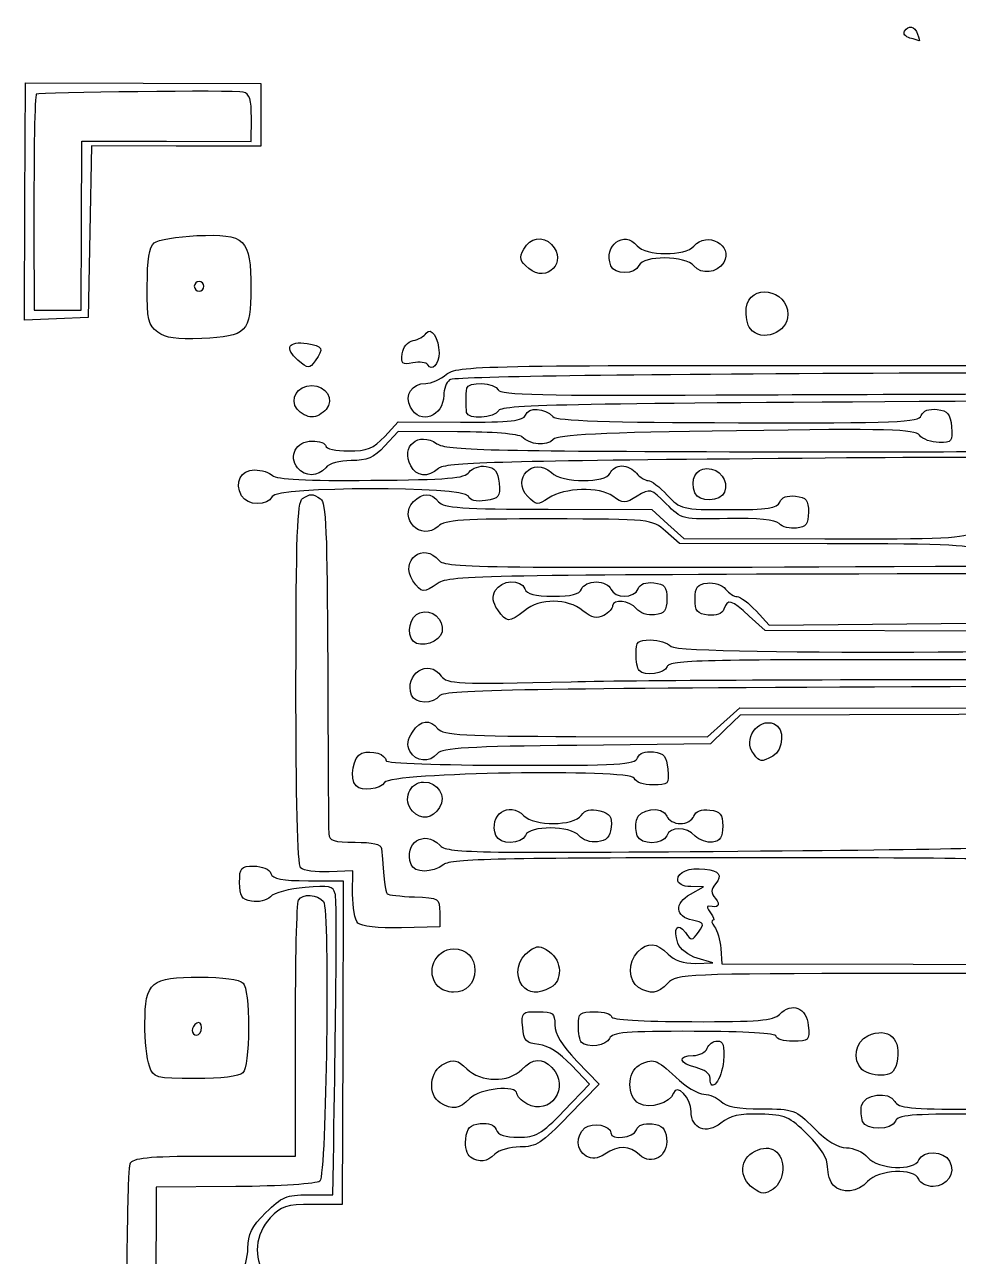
# Model space of a CAD drawing. Extents: x 25 to 242, y 39 to 365.
# Drawn here: x 29.6 to 71.3, y 302.2 to 357.1 of the extents above; entities that cross this region are included whole.
import ezdxf

# ---------------------------------------------------------------- set-up
doc = ezdxf.new("R2010")
doc.units = 0
doc.layers.add('Layer_1', color=7, linetype='CONTINUOUS')

msp = doc.modelspace()

# ---------------------------------------------------------------- linework, layer by layer
at = {"layer": 'Layer_1', "color": 7}
for points in [[(69.139563, 356.520701)], [(29.665233, 349.227714), (29.681733, 354.516421), (34.935253, 354.505261), (40.188763, 354.494101), (40.184763, 353.093587), (40.180763, 351.693072), (36.403073, 351.701072), (32.625393, 351.709072), (32.556093, 347.884712), (32.486793, 344.060352), (31.068143, 343.999652), (29.649493, 343.938952)], [(52.132663, 346.24475)], [(55.794623, 346.368439)], [(37.638853, 345.449978)], [(35.583593, 343.405519)], [(62.019953, 343.553704)], [(41.841413, 342.157453)], [(47.629213, 341.948901)], [(46.861093, 340.057224)], [(41.809963, 339.964514)], [(49.362923, 339.822678)], [(41.824803, 337.350634)], [(46.868273, 337.442438)], [(59.545583, 336.233465)], [(39.328763, 336.104144)], [(63.298743, 334.866792)], [(46.971143, 332.319966)], [(50.749633, 331.019156)], [(46.985483, 329.619372)], [(57.058583, 328.315085)], [(46.908933, 327.210895)], [(46.837823, 324.712366)], [(62.168773, 324.595021)], [(44.434023, 323.170707)], [(46.951703, 322.047524)], [(48.090633, 314.228833)], [(51.840863, 314.273643)], [(37.535763, 312.393393)], [(54.485163, 311.734153)], [(35.213653, 310.675913)], [(66.991853, 310.529743)], [(60.224083, 310.142753)], [(48.190003, 309.035593)], [(49.531563, 306.618043)], [(54.696983, 306.657903)], [(62.142853, 305.230983)]]:
    msp.add_lwpolyline(points, close=True, dxfattribs=at)
for points in [[(32.183593, 348.154883), (32.195393, 351.925499), (35.977923, 351.917499), (39.760453, 351.909499), (39.763453, 352.961688)], [(30.063523, 347.997854), (30.070523, 344.388796), (31.121223, 344.386696), (32.171923, 344.384596), (32.183593, 348.154883)], [(48.963573, 338.961848), (46.313093, 338.967448), (45.707093, 338.322341)], [(45.708433, 338.753302), (46.314433, 339.398409), (49.089533, 339.392509)], [(52.998733, 335.505797), (57.620883, 335.495997), (58.336883, 334.84808), (59.052873, 334.200163), (65.334773, 334.186833)], [(65.440513, 333.971146), (58.859683, 333.985116), (58.237023, 334.525102)], [(73.335703, 330.076048), (62.673573, 330.098698), (61.969473, 330.746588)], [(62.271533, 330.976257), (62.859673, 330.343456), (73.605343, 330.445376)], [(54.228003, 325.376366), (60.111003, 325.363876), (60.831023, 326.008743), (61.551053, 326.653609), (74.309813, 326.637999)], [(76.193883, 326.375117), (61.562933, 326.330377), (60.903143, 325.685384), (60.243353, 325.040391), (54.277433, 324.979421)], [(50.671973, 320.954133), (50.671973, 320.954313)], [(56.976153, 320.940733), (56.976193, 320.940913)], [(46.885413, 319.669993), (46.885413, 319.669573)], [(44.278873, 318.341423), (44.281873, 319.386293), (43.226743, 319.339193)], [(42.306843, 318.940623), (43.860413, 318.937623), (43.837913, 311.719583), (43.815413, 304.501553), (42.488813, 304.504553)], [(59.343723, 318.341113), (59.935453, 318.668193), (59.357593, 318.678193)], [(48.163653, 317.525283), (48.161653, 316.878893), (46.455543, 316.843393)], [(44.512383, 317.052213), (44.512663, 317.052193)], [(60.701033, 315.922463), (60.749833, 315.236413), (69.281583, 315.218313), (77.813333, 315.200213), (78.419333, 315.845323)], [(59.557073, 315.258183), (60.345163, 315.275983), (59.652893, 315.482293)], [(78.495203, 315.521513), (77.724113, 314.810923), (68.238223, 314.802923)], [(57.032203, 314.184793), (57.032033, 314.184033)], [(38.180103, 306.665003), (41.732783, 306.658003), (41.730783, 312.259093)], [(54.282933, 310.897033), (55.270893, 309.863123), (53.913673, 308.466433)], [(53.703763, 308.681883), (54.847503, 309.863093), (54.038703, 310.716883)], [(67.023263, 308.210653), (67.023303, 308.211533)], [(42.302063, 304.935073), (43.396443, 304.933073), (43.420543, 306.387413)], [(39.063463, 305.301283), (35.516773, 305.270683), (35.185903, 199.154783)], [(65.714623, 305.359133), (65.714893, 305.359123)]]:
    msp.add_lwpolyline(points, dxfattribs=at)
for points in [[(68.890203, 356.819435), (69.070863, 357.117222), (69.346073, 357.058889), (69.481333, 356.69414)], [(69.139553, 356.520701), (68.936043, 356.575611), (68.823843, 356.71004), (68.890203, 356.819435)], [(69.555433, 356.395779), (69.530233, 356.409579), (69.343063, 356.465799), (69.139563, 356.520701)], [(69.481333, 356.69414), (69.547333, 356.516241), (69.580633, 356.381978), (69.555433, 356.395779)], [(30.170343, 354.011547), (30.100043, 353.941887), (30.057023, 351.522187), (30.063523, 347.997854)], [(39.399283, 354.110387), (39.076373, 354.195197), (30.260453, 354.100787), (30.170343, 354.011547)], [(39.763453, 352.961688), (39.766453, 353.783661), (39.686353, 354.034994), (39.399283, 354.110387)], [(35.423323, 347.381055), (35.588843, 347.521182), (36.448613, 347.668217), (37.333933, 347.707798)], [(37.333933, 347.707798), (39.498873, 347.804588), (39.746863, 347.563042), (39.740003, 345.364163)], [(51.913083, 347.103949), (52.184383, 347.620063), (52.760993, 347.717323), (53.153133, 347.313117)], [(55.794623, 346.36842), (55.459763, 347.271399), (56.389983, 347.970247), (56.969113, 347.25077)], [(59.499183, 347.23499), (60.069023, 347.935098), (61.294663, 347.27055), (60.829203, 346.513843)], [(35.117123, 345.44117), (35.121123, 346.638612), (35.209523, 347.200012), (35.423323, 347.381055)], [(53.153133, 347.313117), (53.890493, 346.553081), (52.946913, 345.565214), (52.132663, 346.24475)], [(56.969113, 347.25077), (57.328793, 346.803915), (59.139123, 346.79263), (59.499183, 347.23499)], [(52.132663, 346.24475), (51.735793, 346.575956), (51.702993, 346.704294), (51.913083, 347.103949)], [(59.504873, 346.362719), (59.137943, 346.818583), (57.221673, 346.830772), (57.050793, 346.378339)], [(57.050793, 346.378339), (56.895043, 345.965923), (55.946663, 345.958435), (55.794623, 346.368439)], [(60.829203, 346.513843), (60.532323, 346.031187), (59.835713, 345.951695), (59.504873, 346.362719)], [(37.429383, 345.665888), (37.313803, 345.666135), (37.218943, 345.569378), (37.218573, 345.450872)], [(37.638853, 345.449978), (37.639113, 345.568482), (37.544953, 345.665642), (37.429383, 345.665888)], [(61.839473, 344.469813), (61.969363, 345.599542), (63.696103, 345.339522), (63.692523, 344.190773)], [(35.583593, 343.405519), (35.163603, 343.717616), (35.112443, 343.940858), (35.117123, 345.44117)], [(37.218573, 345.450872), (37.218303, 345.332365), (37.312473, 345.235205), (37.428043, 345.234959)], [(37.428043, 345.234959), (37.543613, 345.234716), (37.638483, 345.331469), (37.638853, 345.449978)], [(39.740003, 345.364163), (39.734003, 343.387434), (39.563823, 343.213415), (37.549903, 343.12247)], [(62.019953, 343.553704), (61.882403, 343.724588), (61.801183, 344.136838), (61.839473, 344.469813)], [(63.692523, 344.190773), (63.689523, 343.377211), (62.520553, 342.93178), (62.019953, 343.553704)], [(37.549903, 343.12247), (36.422113, 343.07154), (35.939553, 343.14102), (35.583593, 343.405519)], [(46.982623, 343.028869), (47.213913, 343.072919), (47.474413, 343.218801), (47.561523, 343.353037)], [(47.561523, 343.353037), (47.770243, 343.674707), (48.131073, 343.122487), (48.133463, 342.477753)], [(41.841413, 342.15745), (41.218213, 342.677539), (41.408943, 343.029583), (42.244773, 342.901964)], [(42.244773, 342.901964), (42.955373, 342.793469), (43.008803, 342.679753), (42.610243, 342.124163)], [(46.489673, 342.437624), (46.533073, 342.743966), (46.730583, 342.980861), (46.982623, 343.028869)], [(46.966243, 342.032853), (46.486123, 341.939823), (46.426343, 341.990593), (46.489673, 342.437624)], [(48.133463, 342.477753), (48.135463, 341.970782), (47.816423, 341.636304), (47.629213, 341.948901)], [(68.658743, 341.922706), (86.085053, 341.917406), (88.373833, 341.954656), (88.583403, 342.246805)], [(42.610243, 342.124163), (42.350243, 341.761721), (42.313703, 341.763303), (41.841413, 342.157453)], [(47.629213, 341.948903), (47.566513, 342.05358), (47.268183, 342.09136), (46.966243, 342.032853)], [(48.465973, 341.523558), (48.951713, 341.913311), (49.717653, 341.928447), (68.658743, 341.922706)], [(88.567423, 341.325742), (88.462583, 341.608468), (86.070353, 341.637721), (68.658683, 341.569172)], [(46.861093, 340.057224), (46.580513, 340.598599), (46.917693, 341.120659), (47.547143, 341.11932)], [(47.547143, 341.11932), (47.774813, 341.118791), (48.188283, 341.300745), (48.465973, 341.523558)], [(48.605763, 341.278064), (48.460923, 341.160806), (48.341763, 340.853734), (48.340953, 340.595683)], [(68.658683, 341.569172), (56.068873, 341.519612), (48.773293, 341.4137), (48.605763, 341.278064)], [(49.366283, 340.899991), (49.405983, 341.217837), (50.649893, 341.159515), (50.770553, 340.834151)], [(41.809963, 339.964514), (41.442803, 340.420666), (41.811963, 341.023776), (42.458313, 341.022403)], [(42.458313, 341.022403), (43.104193, 341.021103), (43.470053, 340.416359), (43.100053, 339.961776)], [(48.340953, 340.595683), (48.337953, 339.631592), (47.281003, 339.247014), (46.861093, 340.057224)], [(49.338383, 340.361386), (49.338913, 340.539144), (49.351483, 340.781516), (49.366283, 340.899991)], [(50.770553, 340.834151), (50.853453, 340.61075), (52.776113, 340.565014), (60.482303, 340.603125)], [(60.482303, 340.603125), (65.766953, 340.629265), (75.584663, 340.660935), (82.299443, 340.673505)], [(49.362983, 339.822674), (49.348883, 339.941207), (49.337883, 340.183629), (49.338383, 340.361386)], [(72.847633, 340.322818), (54.303943, 340.230728), (50.940703, 340.167661), (50.797483, 339.909338)], [(51.986483, 339.70925), (52.123163, 340.071155), (52.836543, 340.030621), (53.216113, 339.63938)], [(69.643853, 339.686476), (69.726953, 339.906477), (69.972633, 339.999648), (70.350123, 339.954306)], [(42.453943, 339.621889), (42.251093, 339.622418), (41.961303, 339.776501), (41.809963, 339.964514)], [(43.100053, 339.961776), (42.947543, 339.774406), (42.656793, 339.621458), (42.453943, 339.621889)], [(49.089533, 339.392509), (51.361283, 339.387709), (51.886733, 339.445139), (51.986483, 339.70925)], [(50.797483, 339.909338), (50.606273, 339.564461), (49.402233, 339.491722), (49.362923, 339.822678)], [(53.216113, 339.63938), (53.399153, 339.450714), (55.579343, 339.378726), (61.490533, 339.366169)], [(61.490533, 339.366169), (68.583273, 339.351089), (69.531253, 339.388339), (69.643853, 339.686476)], [(70.350123, 339.954306), (70.832803, 339.896336), (70.939573, 339.768391), (70.992663, 339.184384)], [(46.868273, 337.442438), (46.413173, 338.320569), (47.209943, 338.991441), (48.041203, 338.430038)], [(51.828433, 338.735254), (51.704913, 338.862574), (50.490793, 338.958605), (48.963573, 338.961848)], [(61.408133, 339.009505), (55.292293, 338.923315), (53.443833, 338.834253), (53.229283, 338.615424)], [(69.565063, 338.803739), (69.345393, 339.076638), (68.207833, 339.105335), (61.408133, 339.009505)], [(70.992663, 339.184384), (71.051463, 338.537655), (71.008963, 338.484088), (70.438323, 338.4853)], [(41.824803, 337.350688), (41.402613, 337.875198), (41.762203, 338.546218), (42.464743, 338.544726)], [(42.464743, 338.544726), (42.803693, 338.543932), (43.080703, 338.446456), (43.080333, 338.327953)], [(44.091053, 338.110341), (44.940503, 338.108441), (45.199463, 338.211483), (45.708433, 338.753302)], [(48.041203, 338.430038), (48.464973, 338.143841), (50.308093, 338.097134), (62.172583, 338.07193)], [(53.229283, 338.615424), (52.931093, 338.311283), (52.177183, 338.375773), (51.828433, 338.735254)], [(62.172583, 338.07193), (74.106763, 338.04658), (75.831913, 338.08341), (75.938593, 338.365887)], [(70.438323, 338.4853), (70.098423, 338.486093), (69.705453, 338.629318), (69.565063, 338.803739)], [(43.080333, 338.327953), (43.080063, 338.209449), (43.534793, 338.111524), (44.091053, 338.110341)], [(45.707093, 338.322341), (45.222533, 337.806512), (44.924623, 337.677607), (44.220503, 337.679101)], [(52.087633, 336.080773), (51.330593, 336.861092), (52.347193, 337.882797), (53.142513, 337.140961)], [(75.925473, 337.532169), (75.805953, 337.854434), (74.654243, 337.873188), (62.115933, 337.757062)], [(39.328763, 336.104149), (39.004273, 336.702787), (39.283163, 337.258701), (39.907353, 337.257375)], [(39.907353, 337.257375), (40.217483, 337.256846), (40.578823, 337.145282), (40.710313, 337.009741)], [(43.077313, 337.358334), (42.743973, 336.948793), (42.151193, 336.945161), (41.824803, 337.350634)], [(44.220503, 337.679101), (43.694123, 337.680201), (43.234293, 337.551197), (43.077313, 337.358334)], [(48.104073, 337.327781), (47.638513, 336.904361), (47.122323, 336.95225), (46.868273, 337.442438)], [(62.115933, 337.757062), (50.811253, 337.652359), (48.379033, 337.577844), (48.104073, 337.327781)], [(49.483003, 337.161493), (49.618133, 337.349868), (49.942323, 337.460366), (50.234093, 337.417501)], [(50.234093, 337.417501), (50.636203, 337.358431), (50.760843, 337.195976), (50.809283, 336.66786)], [(55.761063, 337.115981), (55.828163, 337.293598), (56.063543, 337.438537), (56.284173, 337.438066)], [(56.284173, 337.438066), (56.504803, 337.437537), (56.802593, 337.291527), (56.945913, 337.113465)], [(59.545583, 336.233467), (59.323603, 336.832031), (59.564183, 337.323339), (60.078673, 337.322246)], [(60.078673, 337.322246), (60.657283, 337.320946), (61.063623, 336.782652), (60.870963, 336.272525)], [(40.710313, 337.009741), (40.876203, 336.838757), (42.219353, 336.773524), (45.097323, 336.796685)], [(45.097323, 336.796685), (48.557513, 336.824535), (49.284663, 336.885015), (49.483003, 337.161493)], [(53.142513, 337.140961), (53.637243, 336.679514), (55.589193, 336.66089), (55.761063, 337.115981)], [(56.945913, 337.113465), (57.089243, 336.9354), (57.319083, 336.789475), (57.456673, 336.789181)], [(57.456673, 336.789181), (57.594263, 336.788916), (57.977723, 336.497197), (58.308803, 336.140975)], [(49.440723, 336.086454), (49.272733, 336.539457), (40.857063, 336.524281), (40.685743, 336.070654)], [(42.047223, 335.981087), (42.409593, 336.215169), (42.477133, 336.214616), (42.845123, 335.974487)], [(46.993943, 335.845566), (47.392603, 336.252185), (47.785453, 336.250024), (48.115983, 335.839366)], [(50.809283, 336.66786), (50.865183, 336.058464), (50.807283, 335.984206), (50.209523, 335.895528)], [(55.890203, 336.085473), (55.280303, 336.525769), (53.735533, 336.479467), (53.017133, 335.999353)], [(58.269653, 335.747797), (57.580993, 336.435769), (57.558883, 336.441609), (56.974673, 336.089673)], [(60.870963, 336.272525), (60.706023, 335.835817), (59.703993, 335.806289), (59.545583, 336.233465)], [(40.685743, 336.070654), (40.522073, 335.637293), (39.569073, 335.660809), (39.328763, 336.104144)], [(41.752913, 327.760398), (41.755913, 334.37406), (41.807913, 335.826514), (42.047223, 335.981087)], [(42.845123, 335.974487), (43.090203, 335.814589), (43.146593, 334.522229), (43.166993, 328.597419)], [(48.091633, 334.742698), (47.338523, 334.047492), (46.276843, 335.114173), (46.993943, 335.845566)], [(48.115983, 335.839366), (48.333173, 335.569543), (49.146513, 335.513981), (52.998733, 335.505797)], [(50.209523, 335.895528), (49.776773, 335.831348), (49.510843, 335.897428), (49.440723, 336.086454)], [(53.017133, 335.999353), (52.535103, 335.677207), (52.473963, 335.682562), (52.087633, 336.080773)], [(56.974673, 336.089673), (56.423603, 335.7577), (56.344623, 335.757391), (55.890203, 336.085473)], [(61.006573, 335.089186), (58.970483, 335.047876), (58.970203, 335.047946), (58.269653, 335.747797)], [(58.308803, 336.140975), (58.900663, 335.504179), (58.946793, 335.493225), (61.055453, 335.488746)], [(61.055453, 335.488746), (62.808713, 335.485046), (63.223383, 335.545756), (63.327543, 335.821547)], [(63.327543, 335.821547), (63.410643, 336.041548), (63.656323, 336.134718), (64.033823, 336.089376)], [(64.033823, 336.089376), (64.522163, 336.030726), (64.612373, 335.918773), (64.610673, 335.373462)], [(53.038143, 335.074808), (49.150013, 335.083108), (48.406253, 335.033128), (48.091633, 334.742698)], [(58.237023, 334.525102), (57.614563, 335.06491), (57.612853, 335.06509), (53.038143, 335.074808)], [(63.298743, 334.866764), (63.125713, 335.045117), (62.383623, 335.117126), (61.006573, 335.089186)], [(64.610673, 335.373462), (64.608673, 334.843922), (64.513373, 334.715861), (64.081633, 334.665063)], [(64.081633, 334.665063), (63.791773, 334.630963), (63.439463, 334.721743), (63.298743, 334.866792)], [(46.971143, 332.319966), (46.355113, 333.227202), (47.448083, 334.073585), (48.134483, 333.220836)], [(65.334773, 334.186833), (70.638493, 334.175563), (71.665903, 334.223713), (71.932883, 334.496014)], [(72.141283, 333.633713), (72.038193, 333.9117), (71.096273, 333.959132), (65.440513, 333.971146)], [(70.276853, 332.966627), (89.573413, 333.057157), (92.160863, 333.107853), (92.377893, 333.39963)], [(48.134483, 333.220836), (48.399583, 332.891485), (50.099903, 332.871964), (70.276853, 332.966627)], [(48.095643, 332.21584), (47.445573, 331.751401), (47.351273, 331.760135), (46.971143, 332.319966)], [(70.389843, 332.626772), (50.405063, 332.581372), (48.559663, 332.547352), (48.095643, 332.21584)], [(50.642733, 331.88124), (50.893503, 332.358289), (51.793943, 332.407155), (51.962413, 331.95286)], [(92.323753, 332.433139), (92.216653, 332.611963), (86.415113, 332.663181), (70.389843, 332.626772)], [(50.749633, 331.019153), (50.522413, 331.353785), (50.492453, 331.595363), (50.642733, 331.88124)], [(51.962413, 331.95286), (52.048613, 331.720354), (52.402873, 331.628727), (53.222253, 331.626986)], [(53.222253, 331.626986), (54.041623, 331.625386), (54.396423, 331.715366), (54.484103, 331.947505)], [(54.484103, 331.947505), (54.551203, 332.125122), (54.848413, 332.269928), (55.144603, 332.269299)], [(55.144603, 332.269299), (55.440803, 332.26877), (55.737123, 332.122601), (55.803093, 331.944703)], [(55.803093, 331.944703), (55.961383, 331.517877), (56.848843, 331.52659), (57.011233, 331.956583)], [(57.011233, 331.956583), (57.094333, 332.176584), (57.340013, 332.269757), (57.717513, 332.224416)], [(57.717513, 332.224416), (58.205863, 332.165766), (58.296063, 332.053812), (58.294363, 331.508498)], [(59.555203, 331.505845), (59.557203, 332.040694), (59.651003, 332.163212), (60.100763, 332.215843)], [(60.100763, 332.215843), (60.403233, 332.251233), (60.763783, 332.131013), (60.913683, 331.944783)], [(60.913683, 331.944783), (61.061843, 331.760718), (61.295633, 331.609881), (61.433223, 331.609588)], [(54.552013, 330.982523), (53.862823, 331.54124), (52.636533, 331.541619), (51.940743, 330.983316)], [(56.935893, 331.06956), (56.640213, 331.436886), (55.877793, 331.529358), (55.876763, 331.19801)], [(58.294363, 331.508498), (58.292363, 330.973648), (58.198563, 330.851133), (57.748803, 330.798502)], [(60.132063, 330.789927), (59.643713, 330.848577), (59.553503, 330.960533), (59.555203, 331.505845)], [(61.969473, 330.746588), (61.165183, 331.486668), (61.015843, 331.527752), (60.838343, 331.057759)], [(61.433223, 331.609588), (61.570813, 331.609323), (61.948053, 331.324295), (62.271533, 330.976257)], [(46.985483, 329.619372), (46.666063, 329.948612), (46.846143, 330.751905), (47.270063, 330.888819)], [(47.270063, 330.888819), (47.822603, 331.067278), (48.348163, 330.619413), (48.265653, 330.04042)], [(51.940743, 330.983316), (51.266283, 330.442143), (51.138833, 330.445979), (50.749633, 331.019156)], [(55.477613, 330.772674), (55.173113, 330.60651), (54.954773, 330.656013), (54.552013, 330.982523)], [(55.876763, 331.19801), (55.876493, 331.083675), (55.696783, 330.892273), (55.477613, 330.772674)], [(57.748803, 330.798502), (57.446333, 330.763112), (57.085793, 330.883332), (56.935893, 331.06956)], [(60.838343, 331.057759), (60.755243, 330.837758), (60.509553, 330.744588), (60.132063, 330.789927)], [(48.265653, 330.04042), (48.201153, 329.58786), (47.302723, 329.292368), (46.985483, 329.619372)], [(56.920833, 329.069505), (56.922833, 329.607328), (56.999533, 329.679822), (57.568173, 329.678615)], [(57.568173, 329.678615), (57.923153, 329.677821), (58.337383, 329.549657), (58.488673, 329.39372)], [(57.058583, 328.315085), (56.981783, 328.394255), (56.919793, 328.73374), (56.920833, 329.069505)], [(58.488673, 329.39372), (58.905293, 328.964282), (81.884383, 329.105303), (82.366023, 329.540251)], [(43.166993, 328.597419), (43.180593, 324.646658), (43.201493, 321.244513), (43.213393, 321.037103)], [(46.908933, 327.210894), (46.558533, 328.155766), (47.662833, 328.872467), (48.232033, 328.069597)], [(58.314033, 328.491972), (58.191703, 328.168053), (57.320333, 328.045281), (57.058583, 328.315085)], [(70.188783, 328.789943), (59.935723, 328.811713), (58.420443, 328.773693), (58.314033, 328.491972)], [(82.428893, 328.435857), (82.007163, 328.720678), (80.359613, 328.76834), (70.188783, 328.789943)], [(48.232033, 328.069597), (48.479673, 327.720302), (48.913993, 327.701432), (54.021933, 327.818036)], [(54.021933, 327.818036), (57.059123, 327.887366), (67.126053, 327.929492), (76.392883, 327.911646)], [(41.960413, 319.509763), (41.826823, 319.647473), (41.750583, 322.678628), (41.752913, 327.760398)], [(70.926503, 327.59164), (52.055393, 327.5124), (48.367213, 327.44853), (48.170943, 327.197585)], [(93.639049, 327.333417), (93.463129, 327.657963), (91.644793, 327.678638), (70.926503, 327.59164)], [(48.170943, 327.197585), (47.864493, 326.80578), (47.056003, 326.814307), (46.908933, 327.210895)], [(46.950103, 325.573978), (47.323253, 326.116945), (47.719933, 326.165427), (48.084403, 325.712614)], [(48.084403, 325.712614), (48.304693, 325.438942), (49.255033, 325.38693), (54.228003, 325.376366)], [(62.168813, 324.595019), (61.658083, 325.229527), (62.339383, 326.231279), (63.081693, 325.937274)], [(63.081693, 325.937274), (63.560393, 325.747679), (63.514903, 324.776465), (63.014493, 324.503421)], [(46.837823, 324.712357), (46.689333, 324.998869), (46.720803, 325.240317), (46.950103, 325.573978)], [(44.434023, 323.170707), (44.125003, 323.489223), (44.302793, 324.508085), (44.689163, 324.632876)], [(44.689163, 324.632876), (45.137083, 324.77754), (45.769313, 324.579006), (45.768423, 324.293966)], [(48.064973, 324.615556), (47.718643, 324.190047), (47.082513, 324.240234), (46.837823, 324.712366)], [(54.277433, 324.979421), (49.469063, 324.930281), (48.263683, 324.859679), (48.064973, 324.615556)], [(56.987723, 324.415349), (57.070823, 324.63535), (57.316503, 324.72852), (57.693993, 324.683179)], [(57.693993, 324.683179), (58.176673, 324.625209), (58.283443, 324.497264), (58.336533, 323.913257)], [(45.768423, 324.293966), (45.768153, 324.185918), (48.199653, 324.096388), (51.314063, 324.089774)], [(51.314063, 324.089774), (56.155553, 324.079484), (56.876493, 324.120854), (56.987723, 324.415349)], [(63.014493, 324.503421), (62.493033, 324.218872), (62.469483, 324.221422), (62.168773, 324.595021)], [(56.839083, 323.508429), (56.678563, 323.941276), (45.951103, 323.763106), (45.702423, 323.323461)], [(58.336533, 323.913257), (58.397233, 323.245131), (58.366733, 323.212931), (57.673873, 323.214403)], [(45.702423, 323.323461), (45.528653, 323.016261), (44.682693, 322.914381), (44.434023, 323.170707)], [(46.951703, 322.047524), (46.492013, 322.521345), (46.807283, 323.345218), (47.447763, 323.343858)], [(47.447763, 323.343858), (48.081443, 323.342558), (48.469793, 322.720497), (48.154963, 322.211163)], [(57.673873, 323.214403), (57.256283, 323.215196), (56.901443, 323.34027), (56.839083, 323.508429)], [(50.671973, 320.954313), (50.329213, 321.878599), (51.247683, 322.529281), (51.918753, 321.837583)], [(48.154963, 322.211163), (47.839973, 321.701571), (47.351753, 321.635176), (46.951703, 322.047524)], [(54.478373, 321.852453), (54.661063, 322.107125), (54.893293, 322.165161), (55.303463, 322.05865)], [(55.303463, 322.05865), (55.773813, 321.936513), (55.862403, 321.80746), (55.806693, 321.325543)], [(56.934193, 321.641266), (57.030393, 322.152425), (58.112093, 322.300851), (58.287813, 321.827006)], [(59.501303, 321.824427), (59.584403, 322.044428), (59.830083, 322.137601), (60.207583, 322.092259)], [(60.207583, 322.092259), (60.695933, 322.033609), (60.786133, 321.921656), (60.784433, 321.376342)], [(51.918753, 321.837583), (52.371803, 321.370596), (54.140083, 321.38087), (54.478373, 321.852453)], [(54.382633, 320.948133), (54.016453, 321.403047), (52.156763, 321.415451), (51.986303, 320.964133)], [(55.806693, 321.325543), (55.754993, 320.878673), (55.610843, 320.725673), (55.195543, 320.677073)], [(56.976193, 320.940913), (56.912793, 321.111883), (56.893893, 321.427044), (56.934193, 321.641266)], [(58.287813, 321.827006), (58.356713, 321.641166), (58.629293, 321.488652), (58.893503, 321.488091)], [(59.563413, 320.936533), (59.149523, 321.363155), (58.449193, 321.370952), (58.290483, 320.950733)], [(58.893503, 321.488091), (59.157713, 321.487562), (59.431223, 321.638882), (59.501303, 321.824427)], [(60.784433, 321.376342), (60.782433, 320.881373), (60.677743, 320.714863), (60.335593, 320.665573)], [(43.213393, 321.037103), (43.231293, 320.726503), (43.438943, 320.659563), (44.390873, 320.657543)], [(46.885413, 319.669573), (46.533893, 320.617493), (47.465893, 321.239613), (48.162233, 320.521863)], [(51.986303, 320.964133), (51.830513, 320.551623), (50.824103, 320.544123), (50.671973, 320.954133)], [(55.195543, 320.677073), (54.893073, 320.641673), (54.532533, 320.761873), (54.382633, 320.948133)], [(58.290483, 320.950733), (58.134693, 320.538223), (57.128283, 320.530723), (56.976153, 320.940733)], [(60.335593, 320.665573), (60.089833, 320.630173), (59.742353, 320.752073), (59.563413, 320.936533)], [(44.390873, 320.657543), (45.164023, 320.655543), (45.553423, 320.565943), (45.567123, 320.385713)], [(45.567123, 320.385713), (45.671823, 319.008473), (45.742723, 318.435513), (45.818043, 318.357883)], [(48.162233, 320.521863), (48.491613, 320.182353), (49.464973, 320.163283), (61.456783, 320.261343)], [(61.456783, 320.261343), (72.632703, 320.352743), (74.444313, 320.411813), (74.751023, 320.694943)], [(48.343173, 319.666993), (47.838423, 319.276713), (47.030573, 319.278143), (46.885413, 319.669993)], [(61.603043, 319.963573), (51.008993, 319.963603), (48.658783, 319.911073), (48.343173, 319.666993)], [(74.746673, 319.631373), (74.510883, 319.924303), (72.958703, 319.963533), (61.603043, 319.963573)], [(39.237063, 318.864533), (39.239063, 319.532573), (39.292663, 319.593423), (39.876353, 319.592183)], [(39.876353, 319.592183), (40.248743, 319.591393), (40.563203, 319.456463), (40.633323, 319.267383)], [(40.633323, 319.267383), (40.724923, 319.020223), (41.119743, 318.943153), (42.306843, 318.940623)], [(43.226743, 319.339193), (42.646413, 319.313293), (42.076573, 319.389993), (41.960413, 319.509763)], [(58.780693, 318.996723), (58.781693, 319.343453), (59.284613, 319.537513), (59.986183, 319.461933)], [(59.986183, 319.461933), (60.630663, 319.392533), (60.780593, 319.184623), (60.465423, 318.797403)], [(39.771683, 318.029093), (39.321853, 318.118293), (39.235163, 318.253733), (39.237063, 318.864533)], [(42.157183, 318.645123), (41.472413, 318.586323), (40.776343, 318.399753), (40.610363, 318.230463)], [(43.501243, 318.360133), (43.415443, 318.699653), (43.235943, 318.737703), (42.157183, 318.645123)], [(59.357593, 318.678193), (59.000023, 318.684193), (58.780103, 318.805723), (58.780693, 318.996723)], [(60.465423, 318.797403), (60.252343, 318.535613), (60.251083, 318.404343), (60.459423, 318.145813)], [(40.610363, 318.230463), (40.435543, 318.052163), (40.082683, 317.967433), (39.771683, 318.029093)], [(41.730783, 312.259093), (41.729993, 315.339703), (41.788283, 317.957483), (41.860373, 318.076383)], [(41.860373, 318.076383), (42.045203, 318.381053), (42.713343, 318.343733), (42.978823, 318.013883)], [(43.420543, 306.387413), (43.565953, 315.181683), (43.585143, 318.028213), (43.501243, 318.360133)], [(44.512663, 317.052193), (44.382283, 317.186593), (44.277073, 317.766733), (44.278873, 318.341423)], [(45.818043, 318.357883), (45.866943, 318.307483), (46.415113, 318.245013), (47.036283, 318.218993)], [(47.036283, 318.218993), (48.141353, 318.172693), (48.165633, 318.157793), (48.163653, 317.525283)], [(59.446083, 317.179893), (58.668953, 317.333213), (58.615583, 317.938623), (59.343723, 318.341113)], [(60.459423, 318.145813), (60.704863, 317.840883), (60.599953, 317.723133), (60.160123, 317.809893)], [(42.978823, 318.013883), (43.267963, 317.654663), (43.115053, 305.846883), (42.817333, 305.543223)], [(60.160123, 317.809893), (60.053943, 317.830893), (60.088723, 317.696813), (60.237423, 317.512053)], [(60.237423, 317.512053), (60.386143, 317.327283), (60.437373, 317.176273), (60.351283, 317.176453)], [(46.455543, 316.843393), (45.415853, 316.821793), (44.656843, 316.903293), (44.512383, 317.052213)], [(58.786593, 316.164963), (58.550223, 316.811943), (58.772593, 317.122633), (59.120613, 316.631703)], [(59.704543, 316.651703), (59.981593, 317.034763), (59.960213, 317.078453), (59.446083, 317.179893)], [(60.351283, 317.176453), (60.265183, 317.176633), (60.297683, 317.048923), (60.423483, 316.892643)], [(59.120613, 316.631703), (59.393533, 316.246733), (59.412123, 316.247373), (59.704543, 316.651703)], [(60.423483, 316.892643), (60.549273, 316.736363), (60.674173, 316.299783), (60.701033, 315.922463)], [(48.090633, 314.228833), (47.503073, 314.834463), (47.950513, 315.909763), (48.789333, 315.907973)], [(48.789333, 315.907973), (49.352603, 315.906973), (49.733743, 315.513923), (49.731943, 314.936383)], [(52.161073, 315.819393), (52.527693, 316.066323), (52.660973, 316.059863), (53.054043, 315.776093)], [(56.999433, 315.767443), (57.443563, 316.220433), (57.845703, 316.192083), (58.350043, 315.672243)], [(59.652893, 315.482293), (59.248423, 315.602833), (58.888273, 315.886633), (58.786593, 316.164963)], [(51.840893, 314.273633), (51.490233, 314.709283), (51.648683, 315.474273), (52.161073, 315.819393)], [(53.054043, 315.776093), (53.627623, 315.362013), (53.656113, 314.483003), (53.105643, 314.182643)], [(57.032033, 314.184033), (56.575693, 314.458033), (56.558003, 315.317203), (56.999433, 315.767443)], [(58.350043, 315.672243), (58.630083, 315.383593), (59.030273, 315.246313), (59.557073, 315.258183)], [(49.731943, 314.936383), (49.729943, 314.358843), (49.346563, 313.967603), (48.783283, 313.968803)], [(68.238223, 314.802923), (59.111573, 314.794923), (58.736653, 314.778423), (58.338453, 314.372303)], [(35.014653, 312.582133), (35.020653, 314.431283), (35.277883, 314.647863), (37.464763, 314.643213)], [(37.464763, 314.643213), (38.487423, 314.641213), (39.237753, 314.538743), (39.391213, 314.380563)], [(39.391213, 314.380563), (39.545343, 314.221703), (39.640473, 313.446353), (39.637133, 312.376213)], [(48.783283, 313.968803), (48.540573, 313.969333), (48.228873, 314.086333), (48.090633, 314.228833)], [(53.105643, 314.182643), (52.544153, 313.876243), (52.137153, 313.905523), (51.840863, 314.273643)], [(58.338453, 314.372303), (57.877543, 313.902213), (57.575143, 313.858793), (57.032203, 314.184793)], [(51.864673, 312.403973), (51.803573, 313.075763), (51.831573, 313.104303), (52.549813, 313.102783)], [(52.549813, 313.102783), (53.224303, 313.101783), (53.298443, 313.043083), (53.296793, 312.516063)], [(54.347423, 312.488573), (54.349423, 313.042623), (54.417323, 313.098913), (55.084813, 313.097493)], [(55.084813, 313.097493), (55.489333, 313.096703), (55.820003, 312.998993), (55.819633, 312.880473)], [(63.321203, 312.983733), (63.873073, 313.546613), (64.531893, 313.290563), (64.605143, 312.484743)], [(35.213653, 310.675913), (35.101883, 310.980133), (35.012333, 311.837933), (35.014653, 312.582133)], [(37.326263, 312.596593), (37.210453, 312.523593), (37.115423, 312.372633), (37.115073, 312.261123)], [(37.535763, 312.393393), (37.536283, 312.578153), (37.442063, 312.669583), (37.326263, 312.596593)], [(55.819633, 312.880473), (55.819103, 312.745243), (57.154853, 312.662163), (59.406363, 312.657383)], [(59.406363, 312.657383), (62.369603, 312.651383), (63.050733, 312.707883), (63.321203, 312.983733)], [(37.115073, 312.261123), (37.114803, 312.149613), (37.208973, 312.058173), (37.324583, 312.057933)], [(37.324583, 312.057933), (37.440153, 312.057683), (37.535193, 312.208643), (37.535763, 312.393393)], [(39.637133, 312.376213), (39.634133, 311.306083), (39.533833, 310.531153), (39.378713, 310.372943)], [(52.579123, 311.637123), (52.014323, 311.694823), (51.919933, 311.796113), (51.864673, 312.403973)], [(53.296793, 312.516063), (53.295793, 312.108073), (53.594063, 311.617943), (54.282933, 310.897033)], [(54.485163, 311.734153), (54.408363, 311.813353), (54.346373, 312.152813), (54.347423, 312.488573)], [(59.517563, 312.226213), (56.462543, 312.233213), (55.842563, 312.181013), (55.740623, 311.911043)], [(63.171863, 312.002993), (63.172393, 312.138373), (61.814123, 312.221343), (59.517563, 312.226213)], [(63.920003, 311.785933), (63.508163, 311.786733), (63.171503, 311.884533), (63.171863, 312.002993)], [(64.605143, 312.484743), (64.666243, 311.812953), (64.638243, 311.784413), (63.920003, 311.785933)], [(66.991853, 310.529743), (66.558393, 310.976543), (66.698183, 311.768113), (67.256313, 312.027293)], [(67.256313, 312.027293), (68.186193, 312.459103), (68.809063, 311.869033), (68.545413, 310.806073)], [(54.038703, 310.716883), (53.505903, 311.279313), (53.007823, 311.593343), (52.579123, 311.637123)], [(55.740623, 311.911043), (55.618283, 311.587123), (54.746913, 311.464353), (54.485163, 311.734153)], [(59.469233, 311.149033), (59.745813, 311.148503), (60.026993, 311.293283), (60.094073, 311.470903)], [(60.094073, 311.470903), (60.161173, 311.648513), (60.366293, 311.793523), (60.549923, 311.793123)], [(60.549923, 311.793123), (60.811993, 311.792603), (60.869313, 311.599073), (60.816393, 310.893583)], [(48.355133, 310.781883), (48.804733, 310.990663), (48.955183, 310.957593), (49.366153, 310.559653)], [(51.819573, 310.518853), (52.327153, 311.036553), (52.729473, 311.063193), (53.170763, 310.608353)], [(57.059653, 310.713463), (57.673223, 311.048283), (57.823323, 310.999123), (58.688713, 310.179953)], [(59.595113, 310.610103), (58.843383, 310.781103), (58.757093, 311.150543), (59.469233, 311.149033)], [(60.816393, 310.893583), (60.754693, 310.070563), (60.221753, 309.395043), (60.224083, 310.142753)], [(37.271303, 310.118853), (35.474043, 310.122853), (35.410603, 310.139853), (35.213653, 310.675913)], [(39.378713, 310.372943), (39.220183, 310.211243), (38.433453, 310.116393), (37.271303, 310.118853)], [(48.190003, 309.035593), (47.608733, 309.384613), (47.712643, 310.483533), (48.355133, 310.781883)], [(49.366153, 310.559653), (49.997773, 309.948073), (51.239693, 309.927433), (51.819573, 310.518853)], [(53.170763, 310.608353), (54.009313, 309.744023), (53.091663, 308.421623), (52.051553, 308.995543)], [(57.054653, 309.004883), (56.507203, 309.306973), (56.510623, 310.413723), (57.059653, 310.713463)], [(60.224083, 310.142753), (60.224613, 310.327603), (59.954483, 310.528353), (59.595113, 310.610103)], [(67.827613, 310.269413), (67.506193, 310.270203), (67.130103, 310.387243), (66.991853, 310.529743)], [(68.545413, 310.806073), (68.443153, 310.393753), (68.275563, 310.268463), (67.827613, 310.269413)], [(51.606103, 309.449593), (51.607103, 309.853493), (49.944813, 309.680623), (49.504003, 309.231003)], [(59.378863, 308.650403), (59.380863, 309.256423), (58.739843, 309.917953), (58.589693, 309.464953)], [(58.688713, 310.179953), (59.127263, 309.764813), (59.692093, 309.424263), (59.943883, 309.423163)], [(52.051553, 308.995543), (51.806193, 309.130933), (51.605743, 309.335253), (51.606103, 309.449593)], [(58.589693, 309.464953), (58.442743, 309.021583), (57.523603, 308.746113), (57.054653, 309.004883)], [(59.943883, 309.423163), (60.195683, 309.422163), (60.543083, 309.275413), (60.715893, 309.097293)], [(66.981303, 308.911893), (67.078803, 309.430053), (68.204873, 309.573673), (68.461273, 309.100653)], [(49.504003, 309.231003), (49.035553, 308.753213), (48.734783, 308.708483), (48.190003, 309.035593)], [(60.715893, 309.097293), (60.935933, 308.870483), (61.475363, 308.772483), (62.515853, 308.770273)], [(62.515853, 308.770273), (63.964773, 308.767273), (64.023003, 308.745673), (64.865053, 307.903423)], [(67.023303, 308.211533), (66.959903, 308.382513), (66.941003, 308.697663), (66.981303, 308.911893)], [(68.461273, 309.100653), (68.617533, 308.812403), (69.149863, 308.758273), (71.885713, 308.752453)], [(49.974533, 308.113113), (50.352303, 308.156813), (50.597413, 308.062613), (50.679123, 307.842283)], [(51.682223, 307.502523), (52.467643, 307.500523), (52.680383, 307.624973), (53.703763, 308.681883)], [(53.913673, 308.466433), (52.711253, 307.229033), (52.464183, 307.069933), (51.747353, 307.071453)], [(54.638293, 307.918643), (54.963473, 308.193943), (55.804513, 308.032343), (55.803453, 307.694763)], [(56.935983, 307.829043), (57.019083, 308.049043), (57.264763, 308.142213), (57.642253, 308.096873)], [(60.708643, 308.138343), (60.053673, 307.612813), (59.376443, 307.873593), (59.378863, 308.650403)], [(62.466013, 308.534913), (61.530183, 308.561213), (61.120503, 308.468813), (60.708643, 308.138343)], [(64.576663, 307.617823), (63.756553, 308.430903), (63.590033, 308.503253), (62.466013, 308.534913)], [(68.489583, 308.220653), (68.332523, 307.804803), (67.176733, 307.797343), (67.023263, 308.210653)], [(72.022923, 308.536343), (69.184433, 308.542343), (68.591063, 308.489343), (68.489583, 308.220653)], [(49.323923, 307.423183), (49.380923, 307.921293), (49.511263, 308.059483), (49.974533, 308.113113)], [(50.679123, 307.842283), (50.765223, 307.610133), (51.079143, 307.503803), (51.682223, 307.502523)], [(54.696993, 306.657943), (54.251123, 306.917893), (54.220983, 307.565353), (54.638293, 307.918643)], [(55.803453, 307.694763), (55.802453, 307.353123), (56.800953, 307.471523), (56.935983, 307.829043)], [(57.642253, 308.096873), (58.093203, 308.042673), (58.235123, 307.899573), (58.284453, 307.449173)], [(65.465273, 306.176653), (65.466273, 306.551823), (65.174823, 307.024783), (64.576663, 307.617823)], [(64.865053, 307.903423), (65.443413, 307.324903), (65.917543, 307.039323), (66.301023, 307.038503)], [(49.531563, 306.618043), (49.373123, 306.721573), (49.283433, 307.069403), (49.323923, 307.423183)], [(51.747353, 307.071453), (51.302343, 307.072453), (50.795943, 306.928043), (50.622023, 306.750653)], [(57.079773, 306.719803), (56.625263, 307.143743), (56.135323, 307.154313), (55.530453, 306.753203)], [(58.284453, 307.449173), (58.370153, 306.666513), (57.622343, 306.213733), (57.079773, 306.719803)], [(62.226543, 306.878523), (62.612403, 307.057713), (62.870253, 307.064603), (63.119723, 306.902423)], [(66.301023, 307.038503), (66.615903, 307.037713), (67.044093, 306.843013), (67.252543, 306.605553)], [(34.385323, 306.375093), (34.573943, 306.606833), (35.412253, 306.670883), (38.180103, 306.665003)], [(50.622023, 306.750653), (50.266993, 306.388533), (49.943063, 306.349153), (49.531563, 306.618043)], [(55.530453, 306.753203), (55.199943, 306.534033), (54.957113, 306.506283), (54.696983, 306.657903)], [(62.142843, 305.230953), (61.494273, 305.699163), (61.537963, 306.558753), (62.226543, 306.878523)], [(63.119723, 306.902423), (63.614053, 306.581013), (63.563363, 305.546573), (63.035823, 305.189283)], [(67.252543, 306.605553), (67.724253, 306.068223), (69.344083, 305.988313), (69.534673, 306.492973)], [(69.534673, 306.492973), (69.701523, 306.934763), (70.653363, 306.899093), (70.901253, 306.441773)], [(33.615493, 134.698313), (34.123163, 301.799693), (34.142343, 306.076583), (34.385323, 306.375093)], [(65.714893, 305.359123), (65.576643, 305.501623), (65.464313, 305.869513), (65.465273, 306.176653)], [(69.531993, 305.631123), (69.344543, 306.136593), (67.724233, 306.063563), (67.249183, 305.528243)], [(70.901253, 306.441773), (71.191073, 305.907113), (70.806753, 305.305223), (70.176493, 305.306563)], [(42.817333, 305.543223), (42.701143, 305.424713), (41.052363, 305.318453), (39.063463, 305.301283)], [(67.249183, 305.528243), (66.821853, 305.046693), (66.095403, 304.966633), (65.714623, 305.359133)], [(70.176493, 305.306563), (69.887983, 305.307093), (69.597963, 305.453223), (69.531993, 305.631123)], [(40.408313, 304.141243), (41.123103, 304.853153), (41.323493, 304.937153), (42.302063, 304.935073)], [(63.035823, 305.189283), (62.668313, 304.940393), (62.536873, 304.946523), (62.142853, 305.230983)], [(42.488813, 304.504553), (41.309653, 304.506553), (41.099253, 304.440353), (40.595663, 303.904253)], [(39.606473, 302.553343), (39.608473, 303.185903), (39.769653, 303.505153), (40.408313, 304.141243)], [(40.595663, 303.904253), (39.938643, 303.204833), (39.830773, 302.071183), (40.363503, 301.464343)], [(39.287953, 301.494033), (39.463963, 301.643033), (39.605093, 302.112423), (39.606473, 302.553343)]]:
    msp.add_open_spline(points, degree=3, dxfattribs=at)

doc.saveas('drawing.dxf')
